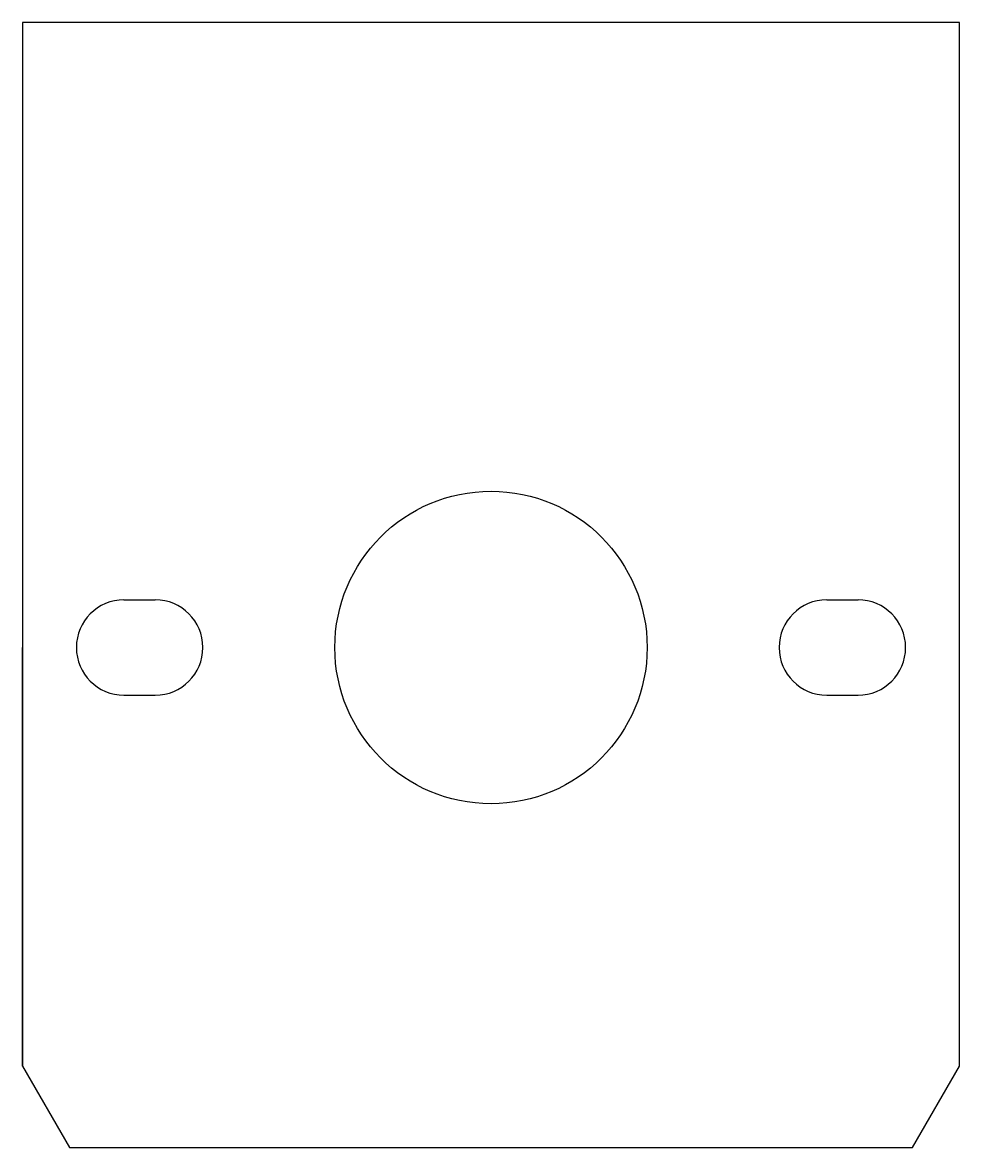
# Model space of a CAD drawing. Extents: x 40 to 100, y 130 to 202.
import ezdxf

# ---------------------------------------------------------------- set-up
doc = ezdxf.new("R2010")
doc.units = 0
doc.header["$LTSCALE"] = 10
doc.header["$MEASUREMENT"] = 0
doc.linetypes.add('AUSGEZOGEN', pattern=[0])
doc.layers.add('BESCHREIBUNG', color=7, linetype='AUSGEZOGEN')

msp = doc.modelspace()

# ---------------------------------------------------------------- linework, layer by layer
at = {"layer": 'BESCHREIBUNG'}
for p, q in [((46.5, 165.05), (48.5, 165.05)), ((91.5, 165.05), (93.5, 165.05)), ((40, 135.196), (40, 162)), ((43.45, 162), (43.45, 162)), ((51.55, 162), (51.55, 162)), ((96.55, 162), (96.55, 162)), ((88.45, 162), (88.45, 162)), ((46.5, 158.95), (48.5, 158.95)), ((91.5, 158.95), (93.5, 158.95))]:
    msp.add_line(p, q, dxfattribs=at)
msp.add_lwpolyline([(40, 202), (40, 202), (40, 135.196), (43, 130), (97, 130), (100, 135.196), (100, 202), (40, 202)], dxfattribs=at)
msp.add_circle((70, 162), 10, dxfattribs=at)
for centre, start, end in [((46.5, 162), 90, 180), ((48.5, 162), 0, 90), ((91.5, 162), 90, 180), ((93.5, 162), 0, 90), ((91.5, 162), 180, 270), ((93.5, 162), 270, 0), ((46.5, 162), 180, 270), ((48.5, 162), 270, 0)]:
    msp.add_arc(centre, 3.05, start, end, dxfattribs=at)

doc.saveas('drawing.dxf')
